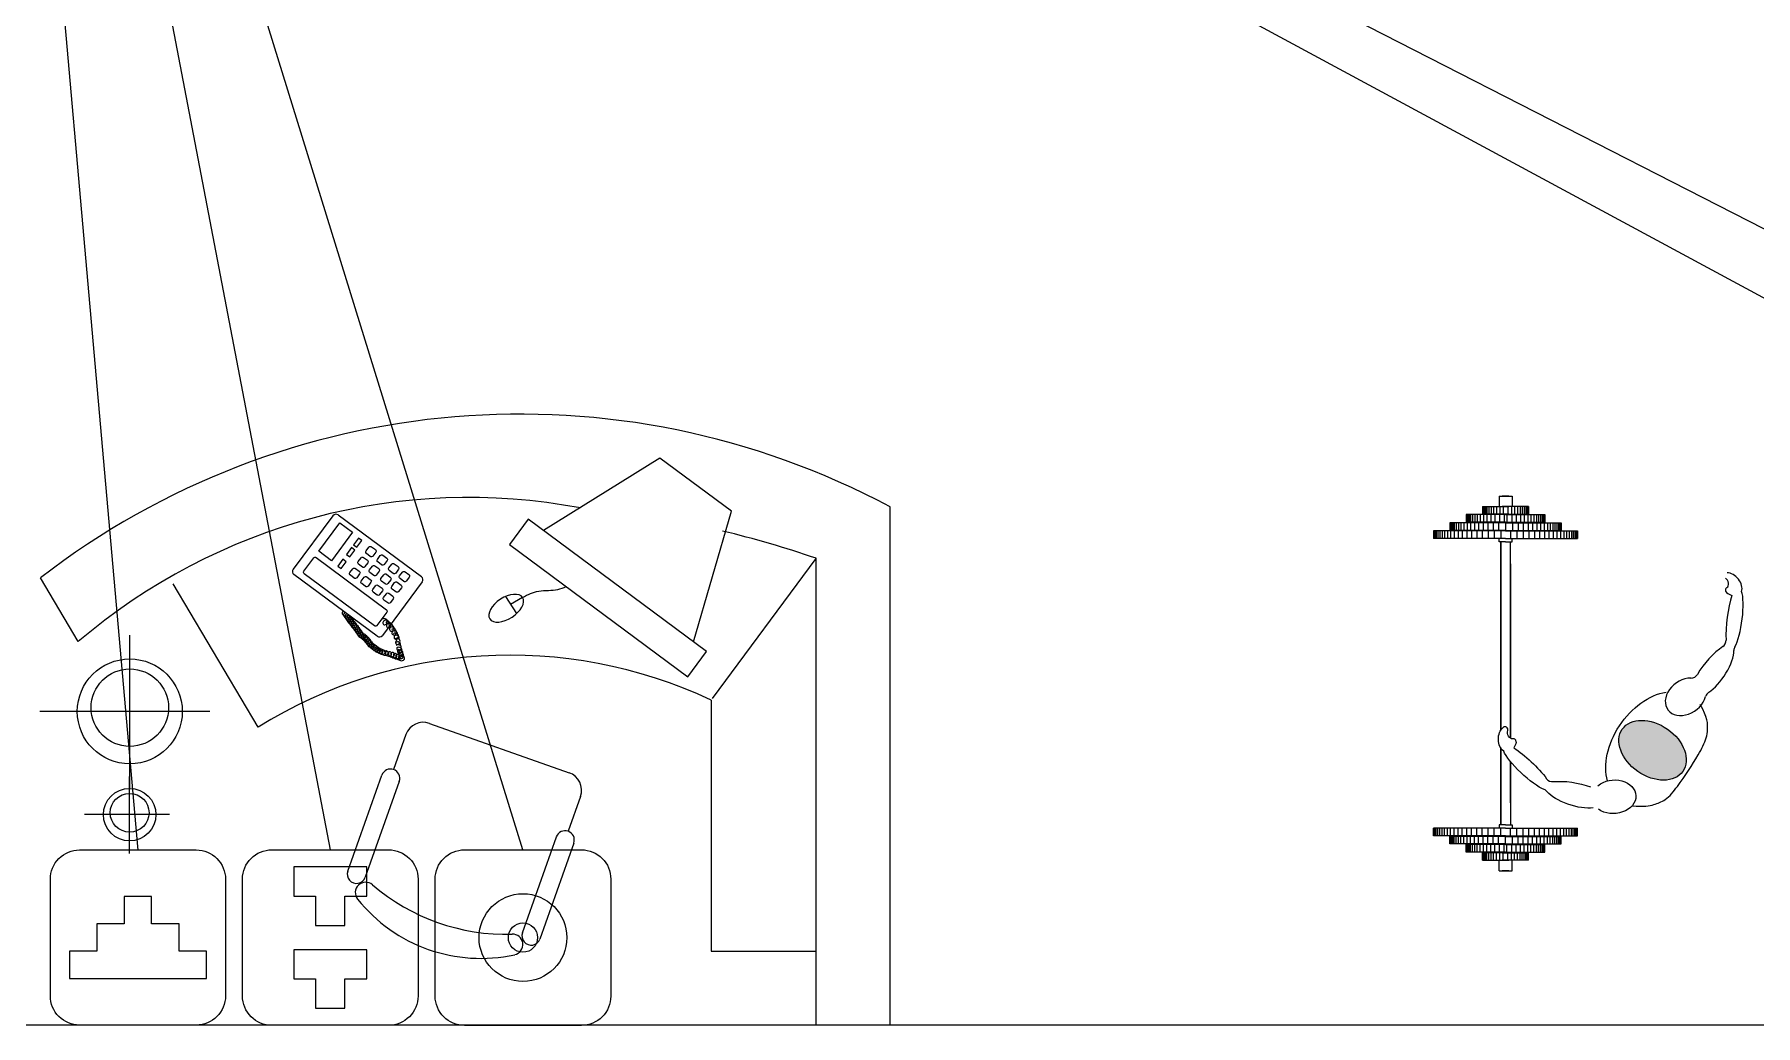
# Model space of a CAD drawing. Header units: metres. Extents: x -2 to 3328848, y -2 to 2725060.
# Drawn here: x 1663000.9 to 1663053.5, y 1362416.4 to 1362446.7 of the extents above; entities that cross this region are included whole.
import ezdxf

# ---------------------------------------------------------------- set-up
doc = ezdxf.new("R2010")
doc.units = ezdxf.units.M
doc.layers.get('0').update_dxf_attribs({"color": 253, "lineweight": 0})
for name, color, linetype, lineweight in [('ICT_TOMAS', 1, 'Continuous', 0), ('muebles', 253, 'Continuous', 0), ('NOFIJO', 253, 'Continuous', 0)]:
    doc.layers.add(name, color=color, linetype=linetype, lineweight=lineweight)

# ---------------------------------------------------------------- blocks, each defined once
blk = doc.blocks.new('Toma FIBRA')
blk.add_lwpolyline([(-0.1, 0.15), (0.1, 0.15, -0.414214), (0.15, 0.1), (0.15, -0.1, -0.414214), (0.1, -0.15), (-0.1, -0.15, -0.414214), (-0.15, -0.1), (-0.15, 0.1, -0.414214)], format="xyb", close=True)
blk.add_lwpolyline([(-0.0235, 0.0235), (-0.0704, 0.0235), (-0.0704, -0.0235), (-0.1173, -0.0235), (-0.1173, -0.0704), (0.1173, -0.0704), (0.1173, -0.0235), (0.0704, -0.0235), (0.0704, 0.0235), (0.0235, 0.0235), (0.0235, 0.0704), (-0.0235, 0.0704)], close=True)
blk = doc.blocks.new('Toma INTERNET')
blk.add_lwpolyline([(-0.1, 0.15), (0.1, 0.15, -0.414214), (0.15, 0.1), (0.15, -0.1, -0.414214), (0.1, -0.15), (-0.1, -0.15, -0.414214), (-0.15, -0.1), (-0.15, 0.1, -0.414214)], format="xyb", close=True)
for points in [[(0.05, 0.1208), (-0.05, 0.1208), (-0.0625, 0.1208), (-0.0625, 0.0708), (-0.05, 0.0708), (-0.025, 0.0708), (-0.025, 0.0208), (0.025, 0.0208), (0.025, 0.0708), (0.05, 0.0708), (0.05, 0.0708), (0.0625, 0.0708), (0.0625, 0.1208)], [(0.05, -0.0208), (-0.05, -0.0208), (-0.0625, -0.0208), (-0.0625, -0.0708), (-0.05, -0.0708), (-0.025, -0.0708), (-0.025, -0.1208), (0.025, -0.1208), (0.025, -0.0708), (0.05, -0.0708), (0.05, -0.0708), (0.0625, -0.0708), (0.0625, -0.0208)]]:
    blk.add_lwpolyline(points, close=True)
blk = doc.blocks.new('Toma TLCA')
blk.add_lwpolyline([(-0.1, 0.15), (0.1, 0.15, -0.414214), (0.15, 0.1), (0.15, -0.1, -0.414214), (0.1, -0.15), (-0.1, -0.15, -0.414214), (-0.15, -0.1), (-0.15, 0.1, -0.414214)], format="xyb", close=True)
for radius in [0.075, 0.025]:
    blk.add_circle((0, 0), radius)

msp = doc.modelspace()

# ---------------------------------------------------------------- hatches: boundary and pattern name
at = {"linetype": 'Continuous'}
h = msp.add_hatch(color=256, dxfattribs=at)
edge = h.paths.add_edge_path()
edge.add_ellipse((1663050.323, 1362424.86), major_axis=(0.925, -0.646), ratio=0.700346, start_angle=0, end_angle=360)

# ---------------------------------------------------------------- linework, layer by layer
at = {"ltscale": 0.02}
msp.add_line((1663142.971, 1362416.443), (1662988.001, 1362416.46), dxfattribs=at)
at = {"linetype": 'Continuous'}
for centre, radius, start, end in [((1663052.637, 1362429.756), 0.09, 120.5309, 229.9141), ((1663052.345, 1362428.218), 0.225, 303.2807, 3.0365), ((1663053.034, 1362427.912), 0.225, 150.9896, 180.423), ((1663051.497, 1362427.293), 0.225, 269.8368, 330.0718), ((1663052.16, 1362426.443), 0.225, 122.3074, 165.0377), ((1663045.811, 1362425.491), 0.09, 342.436, 129.3293), ((1663046.062, 1362425.125), 0.09, 349.595, 98.9782), ((1663047.266, 1362424.125), 0.225, 216.4726, 276.2284), ((1663046.928, 1362423.45), 0.225, 39.0861, 68.5195)]:
    msp.add_arc(centre, radius, start, end, dxfattribs=at)
for centre, major_axis, ratio, start_param, end_param in [((1663052.51, 1362429.983), (0.075, -0.153), 0.730846, 6.340712, 8.543006), ((1663052.721, 1362429.933), (-0.264, 0.307), 0.68048, 3.533026, 5.756961), ((1663052.832, 1362428.862), (0.127, 1.06), 0.221383, 0.835905, 2.236055), ((1663052.721, 1362429.933), (-0.264, 0.307), 0.68048, 8.088901, 8.590018), ((1663052.832, 1362428.862), (0.128, 0.961), 0.233809, 3.678872, 5.840224), ((1663052.241, 1362427.342), (0.665, 0.788), 0.3457, 0.860123, 2.051551), ((1663052.241, 1362427.342), (0.49, 0.762), 0.376057, 3.821727, 5.76129), ((1663051.336, 1362426.496), (0.551, 0.39), 0.760418, 0.817247, 5.541544)]:
    msp.add_ellipse(centre, major_axis=major_axis, ratio=ratio, start_param=start_param, end_param=end_param, dxfattribs=at)
at = {"linetype": 'Continuous', "extrusion": (0, 0, -1)}
for centre, major_axis, ratio, start_param, end_param in [((1663050.386, 1362424.95), (-1.08, -1.545), 0.668353, 6.772108, 8.852252), ((1663045.885, 1362425.208), (0.008, 0.404), 0.68048, 3.533026, 5.756961), ((1663046.015, 1362425.381), (0.04, -0.166), 0.730846, 6.340712, 8.543006), ((1663046.48, 1362424.312), (-0.71, 0.66), 0.233809, 3.678872, 5.840224), ((1663045.885, 1362425.208), (0.008, 0.404), 0.68048, 8.088901, 8.590018), ((1663046.48, 1362424.312), (-0.772, 0.737), 0.221383, 0.835905, 2.236055), ((1663047.903, 1362423.515), (-1.014, 0.185), 0.3457, 0.860123, 2.051551), ((1663049.139, 1362423.438), (-0.673, -0.049), 0.760418, 0.817247, 5.541544), ((1663047.903, 1362423.515), (-0.863, 0.276), 0.376057, 3.821727, 5.76129)]:
    msp.add_ellipse(centre, major_axis=major_axis, ratio=ratio, start_param=start_param, end_param=end_param, dxfattribs=at)
at = {"linetype": 'Continuous'}
msp.add_ellipse((1663050.323, 1362424.86), major_axis=(0.925, -0.646), ratio=0.700346, dxfattribs=at)
msp.add_open_spline([(1663049.693, 1362423.161), (1663050.075, 1362423.127), (1663050.305, 1362423.175), (1663050.753, 1362423.332), (1663051.238, 1362423.946), (1663051.642, 1362424.581), (1663051.969, 1362425.168), (1663052.008, 1362425.515), (1663052.013, 1362425.866), (1663051.776, 1362426.257)], degree=3, knots=[0.0184162, 0.0184162, 0.0184162, 0.0184162, 0.0807454, 0.1249742, 0.1827895, 0.3115822, 0.3833877, 0.4196443, 0.4709363, 0.4709363, 0.4709363, 0.4709363], dxfattribs=at)
at = {"layer": 'ICT_TOMAS'}
msp.add_line((1663015.8, 1362421.817), (1663002.058, 1362466.225), dxfattribs=at)
for points in [[(1663000.108, 1362466.225), (1663004.032, 1362421.811)], [(1663001.408, 1362466.225), (1663009.91, 1362421.817)], [(1663002.708, 1362466.225), (1663084.996, 1362421.817)], [(1663004.008, 1362466.225), (1663090.879, 1362421.812)]]:
    msp.add_lwpolyline(points, dxfattribs=at)
at = {"layer": 'muebles'}
for p, q in [((1663027.022, 1362426.641), (1663027.022, 1362432.299)), ((1663045.129, 1362432.316), (1663045.129, 1362432.083)), ((1663045.129, 1362432.316), (1663045.929, 1362432.316)), ((1663045.147, 1362432.316), (1663045.147, 1362432.083)), ((1663045.175, 1362432.316), (1663045.175, 1362432.083)), ((1663045.213, 1362432.316), (1663045.213, 1362432.083)), ((1663045.261, 1362432.316), (1663045.261, 1362432.083)), ((1663045.319, 1362432.316), (1663045.319, 1362432.083)), ((1663045.387, 1362432.316), (1663045.387, 1362432.083)), ((1663045.465, 1362432.316), (1663045.465, 1362432.083)), ((1663045.553, 1362432.316), (1663045.553, 1362432.083)), ((1663045.631, 1362432.633), (1663045.631, 1362432.316)), ((1663045.631, 1362432.633), (1663046.027, 1362432.633)), ((1663045.651, 1362432.316), (1663045.651, 1362432.083)), ((1663045.929, 1362432.633), (1663045.729, 1362432.633)), ((1663046.529, 1362432.316), (1663045.729, 1362432.316)), ((1663045.759, 1362432.316), (1663045.759, 1362432.083)), ((1663045.9, 1362432.316), (1663045.9, 1362432.083)), ((1663046.008, 1362432.316), (1663046.008, 1362432.083)), ((1663046.027, 1362432.633), (1663046.027, 1362432.316)), ((1663046.106, 1362432.316), (1663046.106, 1362432.083)), ((1663046.194, 1362432.316), (1663046.194, 1362432.083)), ((1663046.272, 1362432.316), (1663046.272, 1362432.083)), ((1663046.34, 1362432.316), (1663046.34, 1362432.083)), ((1663046.398, 1362432.316), (1663046.398, 1362432.083)), ((1663046.446, 1362432.316), (1663046.446, 1362432.083)), ((1663046.484, 1362432.316), (1663046.484, 1362432.083)), ((1663046.512, 1362432.316), (1663046.512, 1362432.083)), ((1663046.529, 1362432.316), (1663046.529, 1362432.083)), ((1663009.992, 1362432.03), (1663008.777, 1362430.395)), ((1663012.694, 1362430.164), (1663010.15, 1362432.053)), ((1663044.129, 1362431.816), (1663044.129, 1362431.583)), ((1663044.629, 1362431.816), (1663044.129, 1362431.816)), ((1663044.147, 1362431.816), (1663044.147, 1362431.583)), ((1663044.175, 1362431.816), (1663044.175, 1362431.583)), ((1663044.213, 1362431.816), (1663044.213, 1362431.583)), ((1663044.261, 1362431.816), (1663044.261, 1362431.583)), ((1663044.319, 1362431.816), (1663044.319, 1362431.583)), ((1663044.387, 1362431.816), (1663044.387, 1362431.583)), ((1663044.465, 1362431.816), (1663044.465, 1362431.583)), ((1663044.553, 1362431.816), (1663044.553, 1362431.583)), ((1663045.829, 1362432.066), (1663044.629, 1362432.066)), ((1663044.629, 1362432.066), (1663044.629, 1362431.833)), ((1663045.829, 1362431.833), (1663044.629, 1362431.833)), ((1663045.829, 1362431.816), (1663044.629, 1362431.816)), ((1663044.647, 1362432.066), (1663044.647, 1362431.833)), ((1663044.651, 1362431.816), (1663044.651, 1362431.583)), ((1663044.675, 1362432.066), (1663044.675, 1362431.833)), ((1663044.713, 1362432.066), (1663044.713, 1362431.833)), ((1663044.759, 1362431.816), (1663044.759, 1362431.583)), ((1663044.761, 1362432.066), (1663044.761, 1362431.833)), ((1663044.819, 1362432.066), (1663044.819, 1362431.833)), ((1663044.877, 1362431.816), (1663044.877, 1362431.583)), ((1663044.887, 1362432.066), (1663044.887, 1362431.833)), ((1663044.965, 1362432.066), (1663044.965, 1362431.833)), ((1663045.005, 1362431.816), (1663045.005, 1362431.583)), ((1663045.053, 1362432.066), (1663045.053, 1362431.833)), ((1663045.829, 1362432.083), (1663045.129, 1362432.083)), ((1663045.143, 1362431.816), (1663045.143, 1362431.583)), ((1663045.151, 1362432.066), (1663045.151, 1362431.833)), ((1663045.259, 1362432.066), (1663045.259, 1362431.833)), ((1663045.291, 1362431.816), (1663045.291, 1362431.583)), ((1663045.377, 1362432.066), (1663045.377, 1362431.833)), ((1663045.449, 1362431.816), (1663045.449, 1362431.583)), ((1663045.505, 1362432.066), (1663045.505, 1362431.833)), ((1663045.617, 1362431.816), (1663045.617, 1362431.583)), ((1663045.631, 1362432.083), (1663045.631, 1362432.066)), ((1663045.631, 1362431.833), (1663045.631, 1362431.816)), ((1663045.643, 1362432.066), (1663045.643, 1362431.833)), ((1663045.729, 1362432.083), (1663045.929, 1362432.083)), ((1663045.929, 1362432.083), (1663045.729, 1362432.083)), ((1663045.791, 1362432.066), (1663045.791, 1362431.833)), ((1663045.829, 1362432.083), (1663046.529, 1362432.083)), ((1663045.829, 1362432.066), (1663047.029, 1362432.066)), ((1663045.829, 1362431.833), (1663047.029, 1362431.833)), ((1663045.829, 1362431.816), (1663047.029, 1362431.816)), ((1663045.829, 1362431.816), (1663045.829, 1362431.583)), ((1663045.868, 1362432.066), (1663045.868, 1362431.833)), ((1663046.016, 1362432.066), (1663046.016, 1362431.833)), ((1663046.027, 1362432.083), (1663046.027, 1362432.066)), ((1663046.027, 1362431.833), (1663046.027, 1362431.816)), ((1663046.042, 1362431.816), (1663046.042, 1362431.583)), ((1663046.154, 1362432.066), (1663046.154, 1362431.833)), ((1663046.21, 1362431.816), (1663046.21, 1362431.583)), ((1663046.282, 1362432.066), (1663046.282, 1362431.833)), ((1663046.368, 1362431.816), (1663046.368, 1362431.583)), ((1663046.4, 1362432.066), (1663046.4, 1362431.833)), ((1663046.508, 1362432.066), (1663046.508, 1362431.833)), ((1663046.516, 1362431.816), (1663046.516, 1362431.583)), ((1663046.606, 1362432.066), (1663046.606, 1362431.833)), ((1663046.654, 1362431.816), (1663046.654, 1362431.583)), ((1663046.694, 1362432.066), (1663046.694, 1362431.833)), ((1663046.772, 1362432.066), (1663046.772, 1362431.833)), ((1663046.782, 1362431.816), (1663046.782, 1362431.583)), ((1663046.84, 1362432.066), (1663046.84, 1362431.833)), ((1663046.898, 1362432.066), (1663046.898, 1362431.833)), ((1663046.9, 1362431.816), (1663046.9, 1362431.583)), ((1663046.946, 1362432.066), (1663046.946, 1362431.833)), ((1663046.984, 1362432.066), (1663046.984, 1362431.833)), ((1663047.008, 1362431.816), (1663047.008, 1362431.583)), ((1663047.012, 1362432.066), (1663047.012, 1362431.833)), ((1663047.029, 1362432.066), (1663047.029, 1362431.833)), ((1663047.029, 1362431.816), (1663047.529, 1362431.816)), ((1663047.106, 1362431.816), (1663047.106, 1362431.583)), ((1663047.194, 1362431.816), (1663047.194, 1362431.583)), ((1663047.272, 1362431.816), (1663047.272, 1362431.583)), ((1663047.34, 1362431.816), (1663047.34, 1362431.583)), ((1663047.398, 1362431.816), (1663047.398, 1362431.583)), ((1663047.446, 1362431.816), (1663047.446, 1362431.583)), ((1663047.484, 1362431.816), (1663047.484, 1362431.583)), ((1663047.512, 1362431.816), (1663047.512, 1362431.583)), ((1663047.529, 1362431.816), (1663047.529, 1362431.583)), ((1663044.129, 1362431.566), (1663043.629, 1362431.566)), ((1663043.629, 1362431.566), (1663043.629, 1362431.333)), ((1663044.629, 1362431.333), (1663043.629, 1362431.333)), ((1663043.647, 1362431.566), (1663043.647, 1362431.333)), ((1663043.675, 1362431.566), (1663043.675, 1362431.333)), ((1663043.713, 1362431.566), (1663043.713, 1362431.333)), ((1663043.761, 1362431.566), (1663043.761, 1362431.333)), ((1663043.819, 1362431.566), (1663043.819, 1362431.333)), ((1663043.887, 1362431.566), (1663043.887, 1362431.333)), ((1663043.965, 1362431.566), (1663043.965, 1362431.333)), ((1663044.053, 1362431.566), (1663044.053, 1362431.333)), ((1663044.629, 1362431.583), (1663044.129, 1362431.583)), ((1663044.629, 1362431.566), (1663044.129, 1362431.566)), ((1663044.151, 1362431.566), (1663044.151, 1362431.333)), ((1663044.259, 1362431.566), (1663044.259, 1362431.333)), ((1663044.377, 1362431.566), (1663044.377, 1362431.333)), ((1663044.505, 1362431.566), (1663044.505, 1362431.333)), ((1663045.829, 1362431.583), (1663044.629, 1362431.583)), ((1663045.829, 1362431.566), (1663044.629, 1362431.566)), ((1663045.829, 1362431.333), (1663044.629, 1362431.333)), ((1663044.643, 1362431.566), (1663044.643, 1362431.333)), ((1663044.791, 1362431.566), (1663044.791, 1362431.333)), ((1663044.949, 1362431.566), (1663044.949, 1362431.333)), ((1663045.117, 1362431.566), (1663045.117, 1362431.333)), ((1663045.295, 1362431.566), (1663045.295, 1362431.333)), ((1663045.483, 1362431.566), (1663045.483, 1362431.333)), ((1663045.631, 1362431.583), (1663045.631, 1362431.566)), ((1663045.631, 1362431.235), (1663045.631, 1362431.333)), ((1663045.829, 1362431.235), (1663045.631, 1362431.235)), ((1663045.681, 1362431.566), (1663045.681, 1362431.333)), ((1663045.681, 1362431.235), (1663045.681, 1362425.476)), ((1663045.681, 1362425.476), (1663045.681, 1362431.235)), ((1663045.681, 1362425.476), (1663045.681, 1362431.235)), ((1663045.829, 1362431.583), (1663047.029, 1362431.583)), ((1663045.829, 1362431.566), (1663047.029, 1362431.566)), ((1663045.829, 1362431.333), (1663047.029, 1362431.333)), ((1663045.829, 1362431.235), (1663046.027, 1362431.235)), ((1663045.977, 1362425.229), (1663045.977, 1362431.235)), ((1663045.977, 1362425.229), (1663045.977, 1362431.235)), ((1663045.978, 1362431.566), (1663045.978, 1362431.333)), ((1663046.027, 1362431.583), (1663046.027, 1362431.566)), ((1663046.027, 1362431.235), (1663046.027, 1362431.333)), ((1663046.176, 1362431.566), (1663046.176, 1362431.333)), ((1663046.364, 1362431.566), (1663046.364, 1362431.333)), ((1663046.542, 1362431.566), (1663046.542, 1362431.333)), ((1663046.71, 1362431.566), (1663046.71, 1362431.333)), ((1663046.868, 1362431.566), (1663046.868, 1362431.333)), ((1663047.016, 1362431.566), (1663047.016, 1362431.333)), ((1663047.029, 1362431.583), (1663047.529, 1362431.583)), ((1663047.029, 1362431.566), (1663047.529, 1362431.566)), ((1663047.029, 1362431.333), (1663048.029, 1362431.333)), ((1663047.154, 1362431.566), (1663047.154, 1362431.333)), ((1663047.282, 1362431.566), (1663047.282, 1362431.333)), ((1663047.4, 1362431.566), (1663047.4, 1362431.333)), ((1663047.508, 1362431.566), (1663047.508, 1362431.333)), ((1663047.529, 1362431.566), (1663048.029, 1362431.566)), ((1663047.606, 1362431.566), (1663047.606, 1362431.333)), ((1663047.694, 1362431.566), (1663047.694, 1362431.333)), ((1663047.772, 1362431.566), (1663047.772, 1362431.333)), ((1663047.84, 1362431.566), (1663047.84, 1362431.333)), ((1663047.898, 1362431.566), (1663047.898, 1362431.333)), ((1663047.946, 1362431.566), (1663047.946, 1362431.333)), ((1663047.984, 1362431.566), (1663047.984, 1362431.333)), ((1663048.012, 1362431.566), (1663048.012, 1362431.333)), ((1663048.029, 1362431.566), (1663048.029, 1362431.333)), ((1663024.753, 1362430.725), (1663021.581, 1362426.44)), ((1663024.759, 1362416.455), (1663024.759, 1362430.729)), ((1663002.211, 1362428.182), (1663001.056, 1362430.135)), ((1663011.345, 1362428.347), (1663008.801, 1362430.236)), ((1663045.681, 1362430.562), (1663045.681, 1362425.476)), ((1663045.977, 1362430.562), (1663045.977, 1362425.229)), ((1663045.977, 1362430.562), (1663045.977, 1362425.229)), ((1663007.704, 1362425.566), (1663005.108, 1362429.953)), ((1663012.718, 1362430.006), (1663011.503, 1362428.37)), ((1663015.262, 1362429.559), (1663015.604, 1362429.038)), ((1663015.789, 1362429.528), (1663015.419, 1362429.32)), ((1663027.022, 1362416.455), (1663027.022, 1362426.641)), ((1663021.552, 1362426.394), (1663021.552, 1362418.719)), ((1663045.681, 1362422.576), (1663045.681, 1362424.931)), ((1663045.681, 1362424.931), (1663045.681, 1362422.576)), ((1663045.681, 1362424.931), (1663045.681, 1362422.576)), ((1663045.977, 1362424.515), (1663045.977, 1362422.576)), ((1663045.977, 1362424.515), (1663045.977, 1362422.576)), ((1663044.629, 1362422.478), (1663043.629, 1362422.478)), ((1663043.629, 1362422.246), (1663043.629, 1362422.478)), ((1663044.629, 1362422.478), (1663043.629, 1362422.478)), ((1663043.629, 1362422.246), (1663043.629, 1362422.478)), ((1663044.129, 1362422.246), (1663043.629, 1362422.246)), ((1663044.129, 1362422.246), (1663043.629, 1362422.246)), ((1663043.647, 1362422.246), (1663043.647, 1362422.478)), ((1663043.647, 1362422.246), (1663043.647, 1362422.478)), ((1663043.675, 1362422.246), (1663043.675, 1362422.478)), ((1663043.675, 1362422.246), (1663043.675, 1362422.478)), ((1663043.713, 1362422.246), (1663043.713, 1362422.478)), ((1663043.713, 1362422.246), (1663043.713, 1362422.478)), ((1663043.761, 1362422.246), (1663043.761, 1362422.478)), ((1663043.761, 1362422.246), (1663043.761, 1362422.478)), ((1663043.819, 1362422.246), (1663043.819, 1362422.478)), ((1663043.819, 1362422.246), (1663043.819, 1362422.478)), ((1663043.887, 1362422.246), (1663043.887, 1362422.478)), ((1663043.887, 1362422.246), (1663043.887, 1362422.478)), ((1663043.965, 1362422.246), (1663043.965, 1362422.478)), ((1663043.965, 1362422.246), (1663043.965, 1362422.478)), ((1663044.053, 1362422.246), (1663044.053, 1362422.478)), ((1663044.053, 1362422.246), (1663044.053, 1362422.478)), ((1663044.629, 1362422.246), (1663044.129, 1362422.246)), ((1663044.629, 1362422.246), (1663044.129, 1362422.246)), ((1663044.629, 1362422.228), (1663044.129, 1362422.228)), ((1663044.129, 1362421.996), (1663044.129, 1362422.228)), ((1663044.629, 1362422.228), (1663044.129, 1362422.228)), ((1663044.129, 1362421.996), (1663044.129, 1362422.228)), ((1663044.147, 1362421.996), (1663044.147, 1362422.228)), ((1663044.147, 1362421.996), (1663044.147, 1362422.228)), ((1663044.151, 1362422.246), (1663044.151, 1362422.478)), ((1663044.151, 1362422.246), (1663044.151, 1362422.478)), ((1663044.175, 1362421.996), (1663044.175, 1362422.228)), ((1663044.175, 1362421.996), (1663044.175, 1362422.228)), ((1663044.213, 1362421.996), (1663044.213, 1362422.228)), ((1663044.213, 1362421.996), (1663044.213, 1362422.228)), ((1663044.259, 1362422.246), (1663044.259, 1362422.478)), ((1663044.259, 1362422.246), (1663044.259, 1362422.478)), ((1663044.261, 1362421.996), (1663044.261, 1362422.228)), ((1663044.261, 1362421.996), (1663044.261, 1362422.228)), ((1663044.319, 1362421.996), (1663044.319, 1362422.228)), ((1663044.319, 1362421.996), (1663044.319, 1362422.228)), ((1663044.377, 1362422.246), (1663044.377, 1362422.478)), ((1663044.377, 1362422.246), (1663044.377, 1362422.478)), ((1663044.387, 1362421.996), (1663044.387, 1362422.228)), ((1663044.387, 1362421.996), (1663044.387, 1362422.228)), ((1663044.465, 1362421.996), (1663044.465, 1362422.228)), ((1663044.465, 1362421.996), (1663044.465, 1362422.228)), ((1663044.505, 1362422.246), (1663044.505, 1362422.478)), ((1663044.505, 1362422.246), (1663044.505, 1362422.478)), ((1663044.553, 1362421.996), (1663044.553, 1362422.228)), ((1663044.553, 1362421.996), (1663044.553, 1362422.228)), ((1663045.829, 1362422.478), (1663044.629, 1362422.478)), ((1663045.829, 1362422.478), (1663044.629, 1362422.478)), ((1663045.829, 1362422.246), (1663044.629, 1362422.246)), ((1663045.829, 1362422.246), (1663044.629, 1362422.246)), ((1663045.829, 1362422.228), (1663044.629, 1362422.228)), ((1663045.829, 1362422.228), (1663044.629, 1362422.228)), ((1663044.643, 1362422.246), (1663044.643, 1362422.478)), ((1663044.643, 1362422.246), (1663044.643, 1362422.478)), ((1663044.651, 1362421.996), (1663044.651, 1362422.228)), ((1663044.651, 1362421.996), (1663044.651, 1362422.228)), ((1663044.759, 1362421.996), (1663044.759, 1362422.228)), ((1663044.759, 1362421.996), (1663044.759, 1362422.228)), ((1663044.791, 1362422.246), (1663044.791, 1362422.478)), ((1663044.791, 1362422.246), (1663044.791, 1362422.478)), ((1663044.877, 1362421.996), (1663044.877, 1362422.228)), ((1663044.877, 1362421.996), (1663044.877, 1362422.228)), ((1663044.949, 1362422.246), (1663044.949, 1362422.478)), ((1663044.949, 1362422.246), (1663044.949, 1362422.478)), ((1663045.005, 1362421.996), (1663045.005, 1362422.228)), ((1663045.005, 1362421.996), (1663045.005, 1362422.228)), ((1663045.117, 1362422.246), (1663045.117, 1362422.478)), ((1663045.117, 1362422.246), (1663045.117, 1362422.478)), ((1663045.143, 1362421.996), (1663045.143, 1362422.228)), ((1663045.143, 1362421.996), (1663045.143, 1362422.228)), ((1663045.291, 1362421.996), (1663045.291, 1362422.228)), ((1663045.295, 1362422.246), (1663045.295, 1362422.478)), ((1663045.449, 1362421.996), (1663045.449, 1362422.228)), ((1663045.483, 1362422.246), (1663045.483, 1362422.478)), ((1663045.617, 1362421.996), (1663045.617, 1362422.228)), ((1663045.617, 1362421.996), (1663045.617, 1362422.228)), ((1663045.829, 1362422.576), (1663045.631, 1362422.576)), ((1663045.631, 1362422.576), (1663045.631, 1362422.478)), ((1663045.829, 1362422.576), (1663045.631, 1362422.576)), ((1663045.631, 1362422.576), (1663045.631, 1362422.478)), ((1663045.631, 1362422.228), (1663045.631, 1362422.246)), ((1663045.631, 1362422.228), (1663045.631, 1362422.246)), ((1663045.681, 1362422.246), (1663045.681, 1362422.478)), ((1663045.681, 1362422.246), (1663045.681, 1362422.478)), ((1663045.829, 1362422.576), (1663046.027, 1362422.576)), ((1663045.829, 1362422.576), (1663046.027, 1362422.576)), ((1663045.829, 1362422.478), (1663047.029, 1362422.478)), ((1663045.829, 1362422.478), (1663047.029, 1362422.478)), ((1663045.829, 1362422.246), (1663047.029, 1362422.246)), ((1663045.829, 1362422.246), (1663047.029, 1362422.246)), ((1663045.829, 1362422.228), (1663047.029, 1362422.228)), ((1663045.829, 1362422.228), (1663047.029, 1362422.228)), ((1663045.829, 1362421.996), (1663045.829, 1362422.228)), ((1663045.978, 1362422.246), (1663045.978, 1362422.478)), ((1663045.978, 1362422.246), (1663045.978, 1362422.478)), ((1663046.027, 1362422.576), (1663046.027, 1362422.478)), ((1663046.027, 1362422.576), (1663046.027, 1362422.478)), ((1663046.027, 1362422.228), (1663046.027, 1362422.246)), ((1663046.042, 1362421.996), (1663046.042, 1362422.228)), ((1663046.176, 1362422.246), (1663046.176, 1362422.478)), ((1663046.21, 1362421.996), (1663046.21, 1362422.228)), ((1663046.364, 1362422.246), (1663046.364, 1362422.478)), ((1663046.364, 1362422.246), (1663046.364, 1362422.478)), ((1663046.368, 1362421.996), (1663046.368, 1362422.228)), ((1663046.368, 1362421.996), (1663046.368, 1362422.228)), ((1663046.516, 1362421.996), (1663046.516, 1362422.228)), ((1663046.516, 1362421.996), (1663046.516, 1362422.228)), ((1663046.542, 1362422.246), (1663046.542, 1362422.478)), ((1663046.542, 1362422.246), (1663046.542, 1362422.478)), ((1663046.654, 1362421.996), (1663046.654, 1362422.228)), ((1663046.654, 1362421.996), (1663046.654, 1362422.228)), ((1663046.71, 1362422.246), (1663046.71, 1362422.478)), ((1663046.71, 1362422.246), (1663046.71, 1362422.478)), ((1663046.782, 1362421.996), (1663046.782, 1362422.228)), ((1663046.782, 1362421.996), (1663046.782, 1362422.228)), ((1663046.868, 1362422.246), (1663046.868, 1362422.478)), ((1663046.868, 1362422.246), (1663046.868, 1362422.478)), ((1663046.9, 1362421.996), (1663046.9, 1362422.228)), ((1663046.9, 1362421.996), (1663046.9, 1362422.228)), ((1663047.008, 1362421.996), (1663047.008, 1362422.228)), ((1663047.008, 1362421.996), (1663047.008, 1362422.228)), ((1663047.016, 1362422.246), (1663047.016, 1362422.478)), ((1663047.016, 1362422.246), (1663047.016, 1362422.478)), ((1663047.029, 1362422.478), (1663048.029, 1362422.478)), ((1663047.029, 1362422.478), (1663048.029, 1362422.478)), ((1663047.029, 1362422.246), (1663047.529, 1362422.246)), ((1663047.029, 1362422.246), (1663047.529, 1362422.246)), ((1663047.029, 1362422.228), (1663047.529, 1362422.228)), ((1663047.029, 1362422.228), (1663047.529, 1362422.228)), ((1663047.106, 1362421.996), (1663047.106, 1362422.228)), ((1663047.106, 1362421.996), (1663047.106, 1362422.228)), ((1663047.154, 1362422.246), (1663047.154, 1362422.478)), ((1663047.154, 1362422.246), (1663047.154, 1362422.478)), ((1663047.194, 1362421.996), (1663047.194, 1362422.228)), ((1663047.194, 1362421.996), (1663047.194, 1362422.228)), ((1663047.272, 1362421.996), (1663047.272, 1362422.228)), ((1663047.272, 1362421.996), (1663047.272, 1362422.228)), ((1663047.282, 1362422.246), (1663047.282, 1362422.478)), ((1663047.282, 1362422.246), (1663047.282, 1362422.478)), ((1663047.34, 1362421.996), (1663047.34, 1362422.228)), ((1663047.34, 1362421.996), (1663047.34, 1362422.228)), ((1663047.398, 1362421.996), (1663047.398, 1362422.228)), ((1663047.398, 1362421.996), (1663047.398, 1362422.228)), ((1663047.4, 1362422.246), (1663047.4, 1362422.478)), ((1663047.4, 1362422.246), (1663047.4, 1362422.478)), ((1663047.446, 1362421.996), (1663047.446, 1362422.228)), ((1663047.446, 1362421.996), (1663047.446, 1362422.228)), ((1663047.484, 1362421.996), (1663047.484, 1362422.228)), ((1663047.484, 1362421.996), (1663047.484, 1362422.228)), ((1663047.508, 1362422.246), (1663047.508, 1362422.478)), ((1663047.508, 1362422.246), (1663047.508, 1362422.478)), ((1663047.512, 1362421.996), (1663047.512, 1362422.228)), ((1663047.512, 1362421.996), (1663047.512, 1362422.228)), ((1663047.529, 1362422.246), (1663048.029, 1362422.246)), ((1663047.529, 1362422.246), (1663048.029, 1362422.246)), ((1663047.529, 1362421.996), (1663047.529, 1362422.228)), ((1663047.529, 1362421.996), (1663047.529, 1362422.228)), ((1663047.606, 1362422.246), (1663047.606, 1362422.478)), ((1663047.606, 1362422.246), (1663047.606, 1362422.478)), ((1663047.694, 1362422.246), (1663047.694, 1362422.478)), ((1663047.694, 1362422.246), (1663047.694, 1362422.478)), ((1663047.772, 1362422.246), (1663047.772, 1362422.478)), ((1663047.772, 1362422.246), (1663047.772, 1362422.478)), ((1663047.84, 1362422.246), (1663047.84, 1362422.478)), ((1663047.84, 1362422.246), (1663047.84, 1362422.478)), ((1663047.898, 1362422.246), (1663047.898, 1362422.478)), ((1663047.898, 1362422.246), (1663047.898, 1362422.478)), ((1663047.946, 1362422.246), (1663047.946, 1362422.478)), ((1663047.946, 1362422.246), (1663047.946, 1362422.478)), ((1663047.984, 1362422.246), (1663047.984, 1362422.478)), ((1663047.984, 1362422.246), (1663047.984, 1362422.478)), ((1663048.012, 1362422.246), (1663048.012, 1362422.478)), ((1663048.012, 1362422.246), (1663048.012, 1362422.478)), ((1663048.029, 1362422.246), (1663048.029, 1362422.478)), ((1663048.029, 1362422.246), (1663048.029, 1362422.478)), ((1663044.629, 1362421.996), (1663044.129, 1362421.996)), ((1663044.629, 1362421.996), (1663044.129, 1362421.996)), ((1663045.829, 1362421.996), (1663044.629, 1362421.996)), ((1663045.829, 1362421.996), (1663044.629, 1362421.996)), ((1663045.829, 1362421.978), (1663044.629, 1362421.978)), ((1663045.829, 1362421.978), (1663044.629, 1362421.978)), ((1663044.629, 1362421.746), (1663044.629, 1362421.978)), ((1663044.629, 1362421.746), (1663044.629, 1362421.978)), ((1663045.829, 1362421.746), (1663044.629, 1362421.746)), ((1663045.829, 1362421.746), (1663044.629, 1362421.746)), ((1663044.647, 1362421.746), (1663044.647, 1362421.978)), ((1663044.647, 1362421.746), (1663044.647, 1362421.978)), ((1663044.675, 1362421.746), (1663044.675, 1362421.978)), ((1663044.675, 1362421.746), (1663044.675, 1362421.978)), ((1663044.713, 1362421.746), (1663044.713, 1362421.978)), ((1663044.713, 1362421.746), (1663044.713, 1362421.978)), ((1663044.761, 1362421.746), (1663044.761, 1362421.978)), ((1663044.761, 1362421.746), (1663044.761, 1362421.978)), ((1663044.819, 1362421.746), (1663044.819, 1362421.978)), ((1663044.819, 1362421.746), (1663044.819, 1362421.978)), ((1663044.887, 1362421.746), (1663044.887, 1362421.978)), ((1663044.887, 1362421.746), (1663044.887, 1362421.978)), ((1663044.965, 1362421.746), (1663044.965, 1362421.978)), ((1663044.965, 1362421.746), (1663044.965, 1362421.978)), ((1663045.053, 1362421.746), (1663045.053, 1362421.978)), ((1663045.053, 1362421.746), (1663045.053, 1362421.978)), ((1663045.829, 1362421.728), (1663045.129, 1362421.728)), ((1663045.129, 1362421.496), (1663045.129, 1362421.728)), ((1663045.829, 1362421.728), (1663045.129, 1362421.728)), ((1663045.129, 1362421.496), (1663045.129, 1362421.728)), ((1663045.147, 1362421.496), (1663045.147, 1362421.728)), ((1663045.147, 1362421.496), (1663045.147, 1362421.728)), ((1663045.151, 1362421.746), (1663045.151, 1362421.978)), ((1663045.151, 1362421.746), (1663045.151, 1362421.978)), ((1663045.175, 1362421.496), (1663045.175, 1362421.728)), ((1663045.175, 1362421.496), (1663045.175, 1362421.728)), ((1663045.213, 1362421.496), (1663045.213, 1362421.728)), ((1663045.259, 1362421.746), (1663045.259, 1362421.978)), ((1663045.261, 1362421.496), (1663045.261, 1362421.728)), ((1663045.319, 1362421.496), (1663045.319, 1362421.728)), ((1663045.377, 1362421.746), (1663045.377, 1362421.978)), ((1663045.387, 1362421.496), (1663045.387, 1362421.728)), ((1663045.465, 1362421.496), (1663045.465, 1362421.728)), ((1663045.505, 1362421.746), (1663045.505, 1362421.978)), ((1663045.553, 1362421.496), (1663045.553, 1362421.728)), ((1663045.631, 1362421.978), (1663045.631, 1362421.996)), ((1663045.631, 1362421.978), (1663045.631, 1362421.996)), ((1663045.631, 1362421.728), (1663045.631, 1362421.746)), ((1663045.631, 1362421.728), (1663045.631, 1362421.746)), ((1663045.643, 1362421.746), (1663045.643, 1362421.978)), ((1663045.643, 1362421.746), (1663045.643, 1362421.978)), ((1663045.651, 1362421.496), (1663045.651, 1362421.728)), ((1663045.651, 1362421.496), (1663045.651, 1362421.728)), ((1663045.929, 1362421.728), (1663045.729, 1362421.728)), ((1663045.729, 1362421.728), (1663045.929, 1362421.728)), ((1663045.929, 1362421.728), (1663045.729, 1362421.728)), ((1663045.729, 1362421.728), (1663045.929, 1362421.728)), ((1663045.759, 1362421.496), (1663045.759, 1362421.728)), ((1663045.759, 1362421.496), (1663045.759, 1362421.728)), ((1663045.791, 1362421.746), (1663045.791, 1362421.978)), ((1663045.791, 1362421.746), (1663045.791, 1362421.978)), ((1663045.829, 1362421.996), (1663047.029, 1362421.996)), ((1663045.829, 1362421.996), (1663047.029, 1362421.996)), ((1663045.829, 1362421.978), (1663047.029, 1362421.978)), ((1663045.829, 1362421.978), (1663047.029, 1362421.978)), ((1663045.829, 1362421.746), (1663047.029, 1362421.746)), ((1663045.829, 1362421.746), (1663047.029, 1362421.746)), ((1663045.829, 1362421.728), (1663046.529, 1362421.728)), ((1663045.829, 1362421.728), (1663046.529, 1362421.728)), ((1663045.868, 1362421.746), (1663045.868, 1362421.978)), ((1663045.9, 1362421.496), (1663045.9, 1362421.728)), ((1663046.008, 1362421.496), (1663046.008, 1362421.728)), ((1663046.016, 1362421.746), (1663046.016, 1362421.978)), ((1663046.027, 1362421.978), (1663046.027, 1362421.996)), ((1663046.027, 1362421.728), (1663046.027, 1362421.746)), ((1663046.106, 1362421.496), (1663046.106, 1362421.728)), ((1663046.154, 1362421.746), (1663046.154, 1362421.978)), ((1663046.194, 1362421.496), (1663046.194, 1362421.728)), ((1663046.272, 1362421.496), (1663046.272, 1362421.728)), ((1663046.282, 1362421.746), (1663046.282, 1362421.978)), ((1663046.34, 1362421.496), (1663046.34, 1362421.728)), ((1663046.34, 1362421.496), (1663046.34, 1362421.728)), ((1663046.398, 1362421.496), (1663046.398, 1362421.728)), ((1663046.398, 1362421.496), (1663046.398, 1362421.728)), ((1663046.4, 1362421.746), (1663046.4, 1362421.978)), ((1663046.4, 1362421.746), (1663046.4, 1362421.978)), ((1663046.446, 1362421.496), (1663046.446, 1362421.728)), ((1663046.446, 1362421.496), (1663046.446, 1362421.728)), ((1663046.484, 1362421.496), (1663046.484, 1362421.728)), ((1663046.484, 1362421.496), (1663046.484, 1362421.728)), ((1663046.508, 1362421.746), (1663046.508, 1362421.978)), ((1663046.508, 1362421.746), (1663046.508, 1362421.978)), ((1663046.512, 1362421.496), (1663046.512, 1362421.728)), ((1663046.512, 1362421.496), (1663046.512, 1362421.728)), ((1663046.529, 1362421.496), (1663046.529, 1362421.728)), ((1663046.529, 1362421.496), (1663046.529, 1362421.728)), ((1663046.606, 1362421.746), (1663046.606, 1362421.978)), ((1663046.606, 1362421.746), (1663046.606, 1362421.978)), ((1663046.694, 1362421.746), (1663046.694, 1362421.978)), ((1663046.694, 1362421.746), (1663046.694, 1362421.978)), ((1663046.772, 1362421.746), (1663046.772, 1362421.978)), ((1663046.772, 1362421.746), (1663046.772, 1362421.978)), ((1663046.84, 1362421.746), (1663046.84, 1362421.978)), ((1663046.84, 1362421.746), (1663046.84, 1362421.978)), ((1663046.898, 1362421.746), (1663046.898, 1362421.978)), ((1663046.898, 1362421.746), (1663046.898, 1362421.978)), ((1663046.946, 1362421.746), (1663046.946, 1362421.978)), ((1663046.946, 1362421.746), (1663046.946, 1362421.978)), ((1663046.984, 1362421.746), (1663046.984, 1362421.978)), ((1663046.984, 1362421.746), (1663046.984, 1362421.978)), ((1663047.012, 1362421.746), (1663047.012, 1362421.978)), ((1663047.012, 1362421.746), (1663047.012, 1362421.978)), ((1663047.029, 1362421.996), (1663047.529, 1362421.996)), ((1663047.029, 1362421.996), (1663047.529, 1362421.996)), ((1663047.029, 1362421.746), (1663047.029, 1362421.978)), ((1663047.029, 1362421.746), (1663047.029, 1362421.978)), ((1663045.129, 1362421.496), (1663045.929, 1362421.496)), ((1663045.129, 1362421.496), (1663045.929, 1362421.496)), ((1663045.631, 1362421.178), (1663045.631, 1362421.496)), ((1663045.631, 1362421.178), (1663045.631, 1362421.496)), ((1663045.631, 1362421.178), (1663046.027, 1362421.178)), ((1663045.631, 1362421.178), (1663046.027, 1362421.178)), ((1663046.529, 1362421.496), (1663045.729, 1362421.496)), ((1663046.529, 1362421.496), (1663045.729, 1362421.496)), ((1663045.929, 1362421.178), (1663045.729, 1362421.178)), ((1663045.929, 1362421.178), (1663045.729, 1362421.178)), ((1663046.027, 1362421.178), (1663046.027, 1362421.496)), ((1663046.027, 1362421.178), (1663046.027, 1362421.496)), ((1663021.552, 1362418.719), (1663024.759, 1362418.719))]:
    msp.add_line(p, q, dxfattribs=at)
at = {"layer": 'muebles', "color": 9}
for p, q in [((1663012.945, 1362425.683), (1663017.213, 1362424.174)), ((1663012.223, 1362425.338), (1663011.846, 1362424.271)), ((1663010.447, 1362421.165), (1663011.485, 1362424.099)), ((1663012.018, 1362423.91), (1663010.981, 1362420.976)), ((1663017.558, 1362423.452), (1663017.181, 1362422.385)), ((1663015.782, 1362419.278), (1663016.82, 1362422.212)), ((1663017.353, 1362422.024), (1663016.315, 1362419.089))]:
    msp.add_line(p, q, dxfattribs=at)
at = {"layer": 'muebles'}
for points in [[(1663021.012, 1362428.176), (1663022.173, 1362432.167), (1663019.985, 1362433.789), (1663016.424, 1362431.579)], [(1663003.784, 1362423.681), (1663003.784, 1362428.376)], [(1663006.228, 1362426.048), (1663001.035, 1362426.048)], [(1663003.779, 1362421.708), (1663003.779, 1362424.056)], [(1663005.001, 1362422.892), (1663002.404, 1362422.892)]]:
    msp.add_lwpolyline(points, dxfattribs=at)
for points in [[(1663010.203, 1362431.814), (1663010.59, 1362431.527), (1663009.944, 1362430.657), (1663009.557, 1362430.944)], [(1663015.388, 1362431.149), (1663020.84, 1362427.106), (1663021.413, 1362427.879), (1663015.961, 1362431.922)], [(1663010.876, 1362431.273), (1663010.774, 1362431.349), (1663010.619, 1362431.14), (1663010.722, 1362431.065)], [(1663010.395, 1362430.625), (1663010.293, 1362430.701), (1663010.138, 1362430.492), (1663010.24, 1362430.417)], [(1663010.659, 1362430.98), (1663010.557, 1362431.056), (1663010.402, 1362430.848), (1663010.504, 1362430.772)]]:
    msp.add_lwpolyline(points, close=True, dxfattribs=at)
for points in [[(1663011.258, 1362428.662), (1663009.115, 1362430.254, -0.414214), (1663009.103, 1362430.333), (1663009.405, 1362430.739, -0.414214), (1663009.484, 1362430.751), (1663011.627, 1362429.159, -0.414214), (1663011.639, 1362429.08), (1663011.337, 1362428.674, -0.414214)], [(1663010.93, 1362430.758), (1663011.048, 1362430.671, -0.414214), (1663011.059, 1362430.592), (1663010.972, 1362430.474, -0.414214), (1663010.893, 1362430.462), (1663010.775, 1362430.55, -0.414214), (1663010.763, 1362430.629), (1663010.851, 1362430.747, -0.414214)], [(1663011.17, 1362431.082), (1663011.288, 1362430.995, -0.414214), (1663011.3, 1362430.916), (1663011.213, 1362430.798, -0.414214), (1663011.133, 1362430.786), (1663011.016, 1362430.874, -0.414214), (1663011.004, 1362430.953), (1663011.091, 1362431.071, -0.414214)], [(1663011.517, 1362430.825), (1663011.635, 1362430.738, -0.414214), (1663011.647, 1362430.658), (1663011.559, 1362430.541, -0.414214), (1663011.48, 1362430.529), (1663011.362, 1362430.617, -0.414214), (1663011.35, 1362430.696), (1663011.438, 1362430.813, -0.414214)], [(1663010.679, 1362430.421), (1663010.797, 1362430.333, -0.414214), (1663010.809, 1362430.254), (1663010.721, 1362430.137, -0.414214), (1663010.642, 1362430.125), (1663010.524, 1362430.212, -0.414214), (1663010.513, 1362430.292), (1663010.6, 1362430.409, -0.414214)], [(1663011.026, 1362430.164), (1663011.144, 1362430.076, -0.414214), (1663011.155, 1362429.997), (1663011.068, 1362429.879, -0.414214), (1663010.989, 1362429.868), (1663010.871, 1362429.955, -0.414214), (1663010.859, 1362430.034), (1663010.947, 1362430.152, -0.414214)], [(1663011.276, 1362430.501), (1663011.394, 1362430.414, -0.414214), (1663011.406, 1362430.334), (1663011.318, 1362430.217, -0.414214), (1663011.239, 1362430.205), (1663011.121, 1362430.292, -0.414214), (1663011.11, 1362430.372), (1663011.197, 1362430.489, -0.414214)], [(1663011.627, 1362430.24), (1663011.745, 1362430.153, -0.414214), (1663011.757, 1362430.074), (1663011.669, 1362429.956, -0.414214), (1663011.59, 1362429.944), (1663011.472, 1362430.032, -0.414214), (1663011.461, 1362430.111), (1663011.548, 1362430.229, -0.414214)], [(1663011.868, 1362430.565), (1663011.986, 1362430.477, -0.414214), (1663011.997, 1362430.398), (1663011.91, 1362430.28, -0.414214), (1663011.831, 1362430.268), (1663011.713, 1362430.356, -0.414214), (1663011.701, 1362430.435), (1663011.789, 1362430.553, -0.414214)], [(1663012.197, 1362430.32), (1663012.314, 1362430.233, -0.414214), (1663012.326, 1362430.154), (1663012.239, 1362430.036, -0.414214), (1663012.159, 1362430.024), (1663012.042, 1362430.112, -0.414214), (1663012.03, 1362430.191), (1663012.117, 1362430.309, -0.414214)], [(1663011.377, 1362429.903), (1663011.495, 1362429.816, -0.414214), (1663011.506, 1362429.736), (1663011.419, 1362429.619, -0.414214), (1663011.34, 1362429.607), (1663011.222, 1362429.695, -0.414214), (1663011.21, 1362429.774), (1663011.297, 1362429.891, -0.414214)], [(1663011.705, 1362429.659), (1663011.823, 1362429.571, -0.414214), (1663011.835, 1362429.492), (1663011.747, 1362429.375, -0.414214), (1663011.668, 1362429.363), (1663011.55, 1362429.45, -0.414214), (1663011.539, 1362429.53), (1663011.626, 1362429.647, -0.414214)], [(1663011.956, 1362429.996), (1663012.074, 1362429.909, -0.414214), (1663012.085, 1362429.83), (1663011.998, 1362429.712, -0.414214), (1663011.919, 1362429.7), (1663011.801, 1362429.788, -0.414214), (1663011.789, 1362429.867), (1663011.877, 1362429.985, -0.414214)]]:
    msp.add_lwpolyline(points, format="xyb", close=True, dxfattribs=at)
for centre, radius in [((1663003.784, 1362426.048), 1.604), ((1663003.784, 1362426.163), 1.184), ((1663003.779, 1362422.892), 0.802), ((1663003.779, 1362422.949), 0.592)]:
    msp.add_circle(centre, radius, dxfattribs=at)
for centre, radius, start, end in [((1663015.709, 1362411.176), 23.961, 61.8282, 127.7019), ((1663014.143, 1362414.23), 18.359, 79.2945, 130.5386), ((1663010.083, 1362431.963), 0.113, 53.3994, 143.3994), ((1663014.863, 1362402.062), 30.327, 70.9557, 76.5856), ((1663024.753, 1362430.725), 0.00566, 0, 70.9634), ((1663024.753, 1362430.725), 0.00566, 0, 70.9634), ((1663008.868, 1362430.327), 0.113, 143.3994, 233.3994), ((1663012.627, 1362430.073), 0.113, 323.3994, 53.3994), ((1663010.37, 1362429.056), 0.0942, 135.1571, 287.8789), ((1663010.412, 1362428.996), 0.0942, 135.1571, 287.8789), ((1663010.402, 1362429.034), 0.063, 133.7785, 153.4453), ((1663010.456, 1362428.941), 0.0942, 135.1571, 287.8789), ((1663010.443, 1362428.975), 0.063, 111.4246, 153.4453), ((1663010.394, 1362428.983), 0.0173, 287.8789, 318.04), ((1663010.498, 1362428.882), 0.0942, 135.1571, 287.8789), ((1663010.499, 1362428.88), 0.0942, 135.1571, 287.8789), ((1663010.402, 1362429.034), 0.063, 274.2498, 333.0204), ((1663010.488, 1362428.92), 0.063, 89.5821, 153.4453), ((1663010.436, 1362428.923), 0.0173, 287.8789, 318.04), ((1663010.541, 1362428.82), 0.0942, 135.1571, 287.8789), ((1663010.443, 1362428.975), 0.063, 274.2498, 355.3742), ((1663010.53, 1362428.858), 0.063, 274.2498, 153.4453), ((1663010.585, 1362428.765), 0.0942, 135.1571, 287.8789), ((1663010.488, 1362428.92), 0.063, 274.2498, 17.2167), ((1663010.59, 1362428.761), 0.0942, 135.1571, 287.8789), ((1663010.572, 1362428.799), 0.063, 274.2498, 153.4453), ((1663010.632, 1362428.702), 0.0942, 135.1571, 287.8789), ((1663010.621, 1362428.74), 0.063, 274.2498, 153.4453), ((1663010.676, 1362428.647), 0.0942, 135.1571, 287.8789), ((1663010.663, 1362428.681), 0.063, 274.2498, 153.4453), ((1663010.614, 1362428.688), 0.0173, 287.8789, 318.04), ((1663010.718, 1362428.587), 0.0942, 135.1571, 287.8789), ((1663010.719, 1362428.585), 0.0942, 135.1571, 287.8789), ((1663010.708, 1362428.626), 0.063, 274.2498, 153.4453), ((1663010.655, 1362428.629), 0.0173, 287.8789, 318.04), ((1663010.761, 1362428.526), 0.0942, 135.1571, 287.8789), ((1663010.75, 1362428.564), 0.063, 274.2498, 153.4453), ((1663010.805, 1362428.471), 0.0942, 135.1571, 287.8789), ((1663010.792, 1362428.504), 0.063, 274.2498, 153.4453), ((1663011.56, 1362428.793), 0.0942, 338.48, 131.2018), ((1663011.579, 1362428.76), 0.063, 112.9136, 352.1091), ((1663011.617, 1362428.747), 0.0942, 338.48, 131.2018), ((1663011.669, 1362428.699), 0.0942, 338.48, 131.2018), ((1663011.688, 1362428.667), 0.063, 112.9136, 352.1091), ((1663011.632, 1362428.765), 0.0173, 308.3189, 338.48), ((1663011.725, 1362428.654), 0.0942, 338.48, 131.2018), ((1663011.688, 1362428.719), 0.0173, 308.3189, 338.48), ((1663011.762, 1362428.594), 0.0942, 338.48, 131.2018), ((1663011.781, 1362428.562), 0.063, 112.9136, 352.1091), ((1663011.8, 1362428.537), 0.0942, 338.48, 131.2018), ((1663011.74, 1362428.671), 0.0173, 308.3189, 338.48), ((1663011.839, 1362428.48), 0.0942, 338.48, 131.2018), ((1663011.797, 1362428.626), 0.0173, 308.3189, 338.48), ((1663011.833, 1362428.566), 0.0173, 308.3189, 338.48), ((1663010.742, 1362428.512), 0.0173, 287.8789, 318.04), ((1663010.847, 1362428.411), 0.0942, 135.1571, 287.8789), ((1663010.836, 1362428.45), 0.063, 274.2498, 153.4453), ((1663010.784, 1362428.453), 0.0173, 287.8789, 318.04), ((1663010.904, 1362428.371), 0.0942, 135.1571, 287.8789), ((1663010.878, 1362428.39), 0.063, 274.2498, 153.4453), ((1663010.959, 1362428.33), 0.0942, 135.1571, 287.8789), ((1663010.935, 1362428.35), 0.063, 274.2498, 153.4453), ((1663011.01, 1362428.282), 0.0942, 135.1571, 287.8789), ((1663011.013, 1362428.287), 0.0942, 135.1571, 287.8789), ((1663010.927, 1362428.298), 0.0173, 287.8789, 318.04), ((1663010.99, 1362428.308), 0.063, 274.2498, 153.4453), ((1663011.052, 1362428.223), 0.0942, 135.1571, 287.8789), ((1663011.041, 1362428.261), 0.063, 274.2498, 153.4453), ((1663011.096, 1362428.168), 0.0942, 135.1571, 287.8789), ((1663011.083, 1362428.202), 0.063, 274.2498, 153.4453), ((1663011.034, 1362428.209), 0.0173, 287.8789, 318.04), ((1663011.138, 1362428.109), 0.0942, 135.1571, 287.8789), ((1663011.128, 1362428.147), 0.063, 274.2498, 153.4453), ((1663011.075, 1362428.15), 0.0173, 287.8789, 318.04), ((1663011.195, 1362428.069), 0.0942, 135.1571, 287.8789), ((1663011.169, 1362428.087), 0.063, 274.2498, 153.4453), ((1663011.25, 1362428.027), 0.0942, 135.1571, 287.8789), ((1663011.226, 1362428.047), 0.063, 274.2498, 153.4453), ((1663011.305, 1362427.985), 0.0942, 135.1571, 287.8789), ((1663011.282, 1362428.006), 0.063, 274.2498, 153.4453), ((1663011.365, 1362427.947), 0.0942, 135.1571, 287.8789), ((1663011.336, 1362427.963), 0.063, 274.2498, 153.4453), ((1663011.412, 1362428.438), 0.113, 233.3994, 323.3994), ((1663011.858, 1362428.447), 0.063, 112.9136, 352.1091), ((1663011.872, 1362428.417), 0.0942, 338.48, 131.2018), ((1663011.902, 1362428.35), 0.0942, 338.48, 131.2018), ((1663011.921, 1362428.318), 0.063, 112.9136, 352.1091), ((1663011.927, 1362428.281), 0.0942, 338.48, 131.2018), ((1663011.871, 1362428.509), 0.0173, 308.3189, 338.48), ((1663011.948, 1362428.195), 0.0942, 338.48, 131.2018), ((1663011.967, 1362428.162), 0.063, 112.9136, 352.1091), ((1663011.967, 1362428.083), 0.0942, 338.48, 131.2018), ((1663011.91, 1362428.452), 0.0173, 308.3189, 338.48), ((1663011.987, 1362427.994), 0.0942, 338.48, 131.2018), ((1663012.006, 1362427.961), 0.063, 112.9136, 352.1091), ((1663012.01, 1362427.916), 0.0942, 338.48, 131.2018), ((1663011.943, 1362428.389), 0.0173, 308.3189, 338.48), ((1663011.973, 1362428.322), 0.0173, 308.3189, 338.48), ((1663011.999, 1362428.253), 0.0173, 308.3189, 338.48), ((1663012.019, 1362428.166), 0.0173, 308.3189, 338.48), ((1663012.038, 1362428.055), 0.0173, 308.3189, 338.48), ((1663015.388, 1362413.259), 14.508, 64.8613, 121.9823), ((1663011.219, 1362427.996), 0.0173, 287.8789, 318.04), ((1663011.274, 1362427.954), 0.0173, 287.8789, 318.04), ((1663011.328, 1362427.912), 0.0173, 287.8789, 318.04), ((1663011.43, 1362427.913), 0.0942, 135.1571, 287.8789), ((1663011.396, 1362427.926), 0.063, 274.2498, 153.4453), ((1663011.389, 1362427.874), 0.0173, 287.8789, 318.04), ((1663011.497, 1362427.884), 0.0942, 135.1571, 287.8789), ((1663011.461, 1362427.892), 0.063, 274.2498, 153.4453), ((1663011.453, 1362427.84), 0.0173, 287.8789, 318.04), ((1663011.529, 1362427.862), 0.063, 274.2498, 153.4453), ((1663011.582, 1362427.858), 0.0942, 135.1571, 287.8789), ((1663011.521, 1362427.81), 0.0173, 287.8789, 318.04), ((1663011.614, 1362427.836), 0.063, 274.2498, 153.4453), ((1663011.692, 1362427.832), 0.0942, 135.1571, 287.8789), ((1663011.606, 1362427.784), 0.0173, 287.8789, 318.04), ((1663011.724, 1362427.81), 0.063, 274.2498, 153.4453), ((1663011.78, 1362427.806), 0.0942, 135.1571, 287.8789), ((1663011.716, 1362427.759), 0.0173, 287.8789, 318.04), ((1663011.811, 1362427.785), 0.063, 274.2498, 153.4453), ((1663011.856, 1362427.778), 0.0942, 135.1571, 287.8789), ((1663011.804, 1362427.733), 0.0173, 287.8789, 318.04), ((1663011.888, 1362427.756), 0.063, 274.2498, 153.4453), ((1663011.933, 1362427.749), 0.0942, 135.1571, 287.8789), ((1663011.88, 1362427.704), 0.0173, 287.8789, 318.04), ((1663011.965, 1362427.728), 0.063, 274.2498, 153.4453), ((1663012.01, 1362427.721), 0.0942, 135.1571, 287.8789), ((1663011.957, 1362427.676), 0.0173, 287.8789, 318.04), ((1663012.029, 1362427.883), 0.063, 112.9136, 352.1091), ((1663012.034, 1362427.838), 0.0942, 338.48, 131.2018), ((1663012.053, 1362427.805), 0.063, 112.9136, 352.1091), ((1663012.086, 1362427.692), 0.0942, 135.1571, 287.8789), ((1663012.057, 1362427.759), 0.0942, 338.48, 131.2018), ((1663012.076, 1362427.727), 0.063, 112.9136, 352.1091), ((1663012.081, 1362427.681), 0.0942, 338.48, 131.2018), ((1663012.033, 1362427.648), 0.0173, 287.8789, 318.04), ((1663012.118, 1362427.671), 0.063, 274.2498, 153.4453), ((1663012.058, 1362427.966), 0.0173, 308.3189, 338.48), ((1663012.082, 1362427.888), 0.0173, 308.3189, 338.48), ((1663012.11, 1362427.619), 0.0173, 287.8789, 318.04), ((1663012.105, 1362427.809), 0.0173, 308.3189, 338.48), ((1663012.129, 1362427.731), 0.0173, 308.3189, 338.48), ((1663012.152, 1362427.653), 0.0173, 308.3189, 338.48)]:
    msp.add_arc(centre, radius, start, end, dxfattribs=at)
at = {"layer": 'muebles', "color": 9}
for centre, radius, start, end in [((1663012.757, 1362425.15), 0.566, 70.5228, 160.5228), ((1663011.752, 1362424.005), 0.283, 340.5228, 160.5228), ((1663017.025, 1362423.64), 0.566, 340.5228, 70.5228), ((1663017.086, 1362422.118), 0.283, 340.5228, 160.5228), ((1663010.714, 1362421.071), 0.283, 160.5228, 340.5228), ((1663010.993, 1362420.508), 0.318, 49.2835, 218.632), ((1663015.276, 1362425.484), 6.248, 229.2835, 271.7621), ((1663014.51, 1362423.318), 4.82, 218.632, 282.4136), ((1663015.478, 1362418.922), 0.318, 282.4136, 91.7621), ((1663016.049, 1362419.184), 0.283, 160.5228, 340.5228)]:
    msp.add_arc(centre, radius, start, end, dxfattribs=at)
at = {"layer": 'muebles', "extrusion": (0, 0, -1)}
msp.add_ellipse((1663015.287, 1362429.203), major_axis=(-0.501, -0.326), ratio=0.545455, start_param=4.712389, end_param=10.995574, dxfattribs=at)
at = {"layer": 'muebles'}
msp.add_open_spline([(1663015.785, 1362429.533), (1663015.94, 1362429.625), (1663016.291, 1362429.776), (1663016.77, 1362429.727), (1663017.034, 1362429.831), (1663017.115, 1362429.868)], degree=3, knots=[64.572543, 64.572543, 64.572543, 64.572543, 111.849949, 164.257013, 187.745515, 187.745515, 187.745515, 187.745515], dxfattribs=at)
at = {"layer": 'NOFIJO'}
for p, q in [((1663045.681, 1362423.25), (1663045.681, 1362424.931)), ((1663045.977, 1362423.25), (1663045.977, 1362424.515)), ((1663045.977, 1362423.25), (1663045.977, 1362424.515))]:
    msp.add_line(p, q, dxfattribs=at)

# ---------------------------------------------------------------- block references
at = {"layer": 'ICT_TOMAS'}
for name, p, xscale, yscale, zscale in [('Toma FIBRA', (1663004.032, 1362419.135), 17.84329748914399, 17.84329748914399, 17.84329748914399), ('Toma INTERNET', (1663009.91, 1362419.135), 17.88188335951641, 17.88188335951641, 17.88188335951641), ('Toma TLCA', (1663015.8, 1362419.133), 17.89383141784819, 17.89383141784819, 17.89383141784819)]:
    msp.add_blockref(name, p, dxfattribs=dict(at, xscale=xscale, yscale=yscale, zscale=zscale))

doc.saveas('drawing.dxf')
